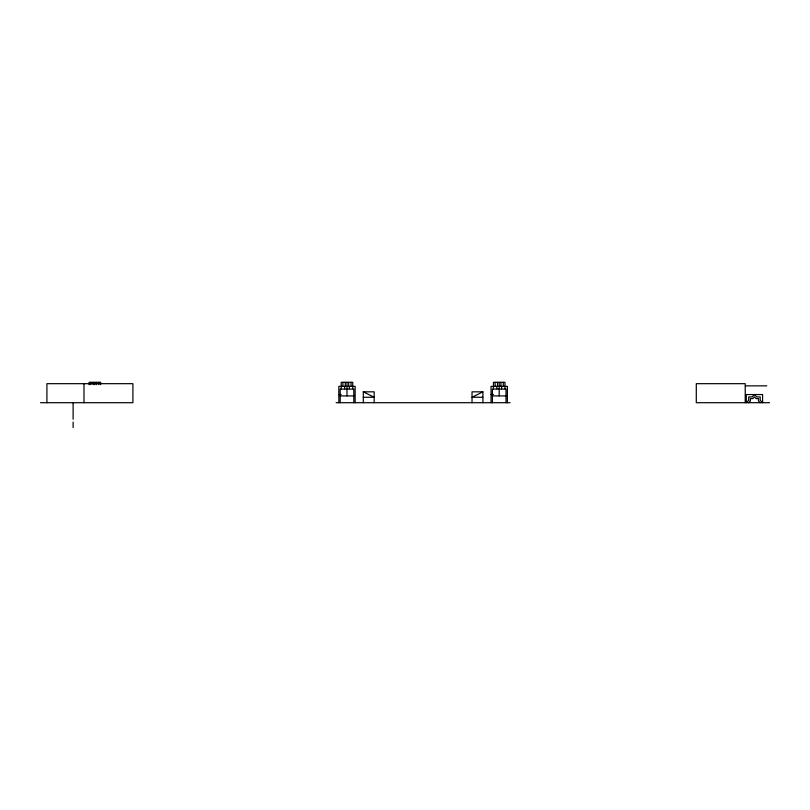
<?xml version="1.0" encoding="UTF-8"?>
<svg xmlns="http://www.w3.org/2000/svg" width="810" height="810" viewBox="0 0 810 810"><rect width="100%" height="100%" fill="white"/><g stroke="black" fill="none" stroke-linecap="round" stroke-linejoin="round"><path stroke-width="1.21" d="M748.673 402.702L750.364 401.011L750.364 398.621L752.743 398.621L754.434 396.94L756.125 398.621L758.514 398.621L758.514 401.011L760.205 402.702M482.902 402.702L482.902 391.827L472.027 397.264L482.902 397.264M745.392 385.854L766.787 385.854M363.295 402.702L363.295 391.827L374.169 391.827L374.169 402.702M482.902 391.827L472.027 391.827L472.027 402.702M338.833 394.551L341.162 394.551M491.052 394.551L493.442 394.551M340.2 395.908L353.788 395.908M492.409 395.908L505.997 395.908M363.295 397.264L374.169 397.264L363.295 391.827M40.5 402.702L132.911 402.702L132.911 383.677L46.909 383.677L46.909 402.702M336.12 402.702L510.077 402.702M769.5 402.702L696.296 402.702L696.296 383.677L745.22 383.677L745.22 402.702M507.364 402.702L507.364 386.39L491.052 386.39L491.052 402.702M505.997 402.702L505.997 389.114L492.409 389.114L492.409 402.702M504.974 388.719L504.974 382.32L493.442 382.32L493.442 388.719M503.283 382.32L503.283 386.39M501.592 386.39L501.592 388.719M500.894 382.32L500.894 386.39M499.203 382.32L499.203 388.719M499.203 389.114L499.203 395.908M497.512 382.32L497.512 386.39M496.813 386.39L496.813 388.719M495.133 382.32L495.133 386.39M355.144 402.702L355.144 386.39L338.833 386.39L338.833 402.702M353.788 402.702L353.788 389.114L340.2 389.114L340.2 402.702M352.755 388.719L352.755 382.32L341.223 382.32L341.223 388.719M351.064 382.32L351.064 386.39M349.383 386.39L349.383 388.719M348.675 382.32L348.675 386.39M346.994 382.32L346.994 388.719M346.994 389.114L346.994 395.908M345.303 382.32L345.303 386.39M344.604 386.39L344.604 388.719M342.913 382.32L342.913 386.39M100.622 384.649L100.622 382.32L89.09 382.32L89.09 384.649M98.931 382.32L98.931 384.649M96.552 382.32L96.552 384.649M94.861 382.32L94.861 384.649M93.17 382.32L93.17 384.649M90.781 382.32L90.781 384.649M83.987 383.677L83.987 402.702M73.113 402.702L73.113 419.216M73.113 422.101L73.113 427.629M748.673 400.312L746.283 402.702L746.283 394.551L762.595 394.551L762.595 402.702L760.205 400.312L760.205 396.94L756.823 396.94L754.434 394.551L752.044 396.94L748.673 396.94L748.673 400.312"/></g></svg>
